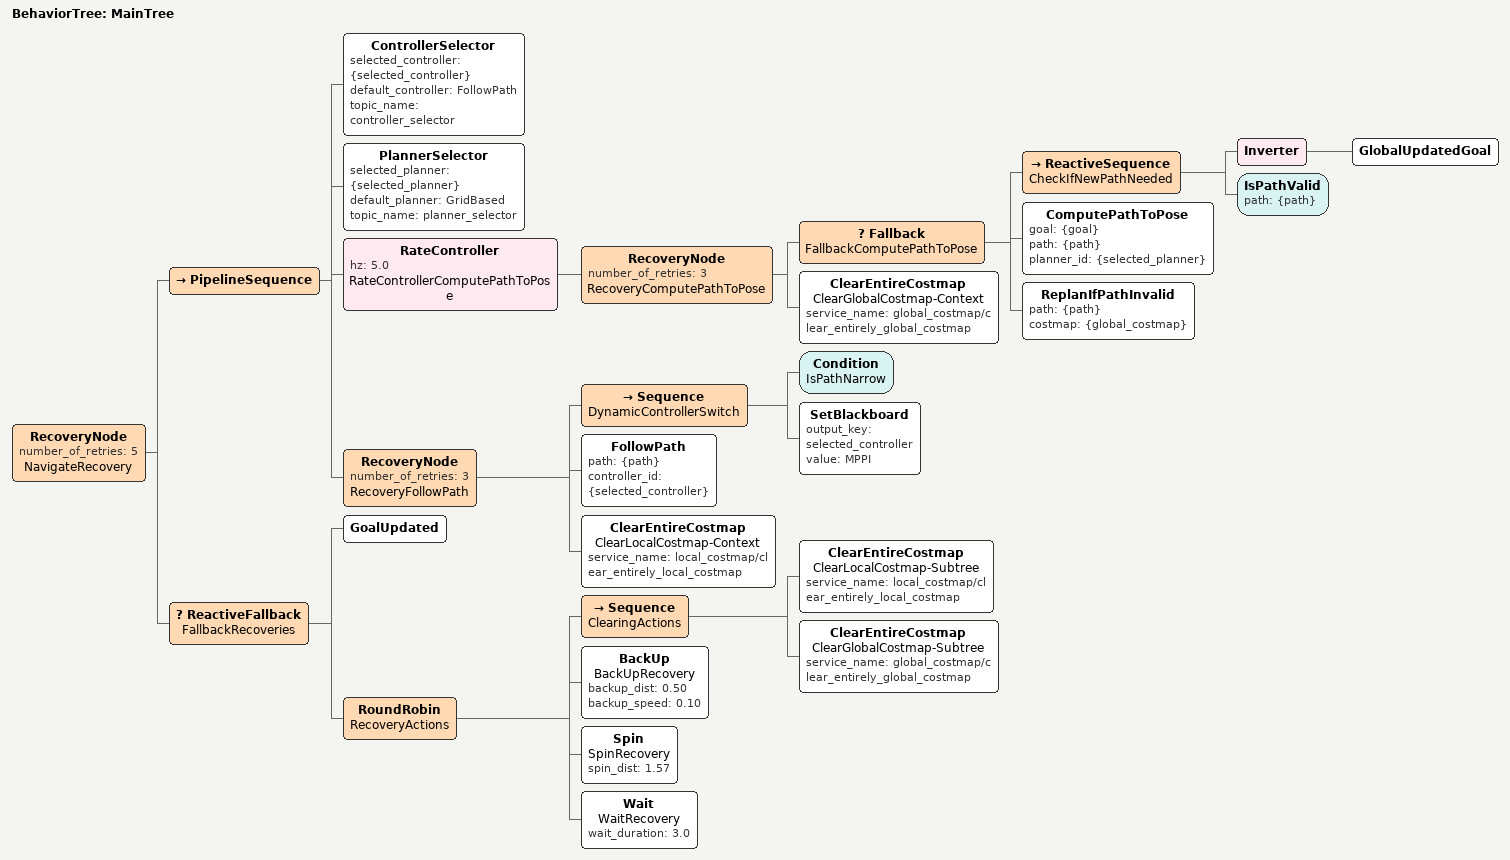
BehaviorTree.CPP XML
<root BTCPP_format="4" main_tree_to_execute="MainTree">
  <BehaviorTree ID="MainTree">
    <RecoveryNode number_of_retries="5" name="NavigateRecovery">  <!-- 재시도 횟수 5회로 확대: 안정성 강화 -->
      <PipelineSequence>
        <ControllerSelector selected_controller="{selected_controller}" default_controller="FollowPath" topic_name="controller_selector"/>  <!-- 기본 DWB -->
        <PlannerSelector selected_planner="{selected_planner}" default_planner="GridBased" topic_name="planner_selector"/>  <!-- 기본 GridBased -->

        <RateController hz="5.0" name="RateControllerComputePathToPose">  <!-- 주기 5Hz로 증가: 실시간 재수정 강화 -->
          <RecoveryNode number_of_retries="3" name="RecoveryComputePathToPose">  <!-- 최대 3번 replanning -->
            <Fallback name="FallbackComputePathToPose">
              <ReactiveSequence name="CheckIfNewPathNeeded">
                <Inverter><GlobalUpdatedGoal/></Inverter>
                <IsPathValid path="{path}"/>  <!-- 기존 경로 유효성 검사 유지 -->
              </ReactiveSequence>
              <ComputePathToPose goal="{goal}" path="{path}" planner_id="{selected_planner}"/>
              <ReplanIfPathInvalid path="{path}" costmap="{global_costmap}" />  <!-- 새로 추가: 경로 무효 시 자동 재계획 -->
            </Fallback>
            <ClearEntireCostmap name="ClearGlobalCostmap-Context" service_name="global_costmap/clear_entirely_global_costmap"/>  <!-- 복구: 코스트맵 지우기 -->
          </RecoveryNode>
        </RateController>

        <RecoveryNode number_of_retries="3" name="RecoveryFollowPath">  <!-- 실행 중 재시도 3회 -->
          <Sequence name="DynamicControllerSwitch">  <!-- 기존 커스텀 유지 -->
            <Condition name="IsPathNarrow"/>  <!-- 커스텀 조건: 좁은 길 체크 (e.g., 경로 폭 < 0.5m) -->
            <SetBlackboard output_key="selected_controller" value="MPPI"/>  <!-- MPPI로 전환: 좁은 길에 유연 -->
          </Sequence>
          <FollowPath path="{path}" controller_id="{selected_controller}"/>
          <ClearEntireCostmap name="ClearLocalCostmap-Context" service_name="local_costmap/clear_entirely_local_costmap"/>
        </RecoveryNode>
      </PipelineSequence>

      <ReactiveFallback name="FallbackRecoveries">
        <GoalUpdated/>
        <RoundRobin name="RecoveryActions">
          <Sequence name="ClearingActions">  <!-- 기존 복구 유지 -->
            <ClearEntireCostmap name="ClearLocalCostmap-Subtree" service_name="local_costmap/clear_entirely_local_costmap"/>
            <ClearEntireCostmap name="ClearGlobalCostmap-Subtree" service_name="global_costmap/clear_entirely_global_costmap"/>
          </Sequence>
          <BackUp name="BackUpRecovery" backup_dist="0.50" backup_speed="0.10"/>  <!-- 후진 강화: 거리 증가 -->
          <Spin name="SpinRecovery" spin_dist="1.57"/>
          <Wait name="WaitRecovery" wait_duration="3.0"/>  <!-- 대기 짧게 조정 -->
        </RoundRobin>
      </ReactiveFallback>
    </RecoveryNode>
  </BehaviorTree>
</root>
